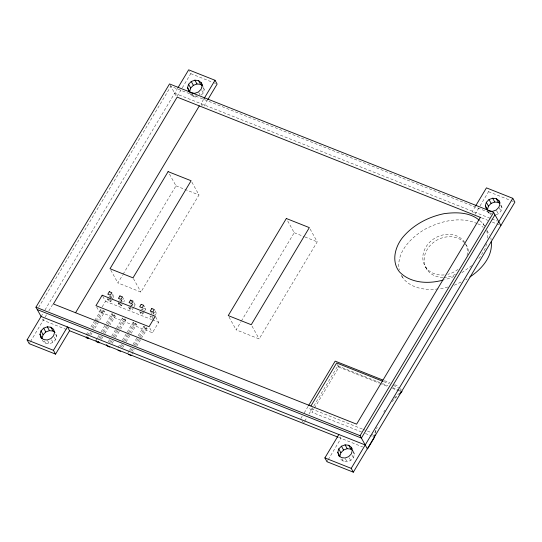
<?xml version="1.0" encoding="UTF-8"?>
<svg xmlns="http://www.w3.org/2000/svg" width="542" height="542" viewBox="0 0 542 542"><rect width="100%" height="100%" fill="white"/><g stroke="black" fill="none" stroke-linecap="round" stroke-linejoin="round"><path stroke-width="0.41" stroke-dasharray="2.71 2.03" d="M486.553 243.683L485.375 248.209L480.002 257.22L477.705 259.604M42.351 340.03L43.055 341.297L45.704 343.364L49.329 343.784L52.974 342.442L55.657 339.698L56.659 336.284L55.711 333.12M198.785 92.614L200.547 95.792L203.23 93.048L204.226 89.633L203.284 86.469M340.83 459.338L343.472 461.411L347.104 461.825L350.749 460.483L353.431 457.739L354.434 454.325L353.486 451.168M496.133 214.639L498.322 213.833L501.004 211.089L502 207.674L501.052 204.51M38.57 307.402L170.845 86.314L491.818 213.555M41.097 316.481L43.265 312.856M45 309.956L177.641 88.258M29.214 343.682L30.061 342.266M30.488 341.555L46.68 314.489M48.848 310.864L52.75 304.347M177.207 96.32L181.875 88.529M182.295 87.818L190.777 73.637L189.368 71.097M203.562 99.416L201.021 103.664L202.776 106.842M203.982 106.056L207.369 100.385M155.669 316.955L158.65 322.334L152.41 332.761L99.294 311.704L101.794 307.531M102.208 306.84L105.534 301.277L102.181 295.227M86.185 334.807L88.339 331.203M90.927 326.873L94.383 321.108M94.809 320.39L101.279 309.57L103.793 310.566L104.586 311.996L94.233 329.299M111.584 300.288L110.819 301.569L108.312 300.58L107.519 299.15L108.718 297.145M191.902 182.173L198.989 194.971L140.9 292.07L117.892 282.951L122.661 274.977M123.095 274.252L175.987 185.852L169.294 173.765M86.11 337.68L86.977 336.236M87.404 335.512L89.565 331.907M92.154 327.585L95.602 321.819M96.036 321.094L102.072 311L101.279 309.57M108.312 300.58L109.078 299.292M109.464 298.656L110.995 296.088M89.559 334.36L90.853 332.199M93.007 328.594L96.456 322.822M96.889 322.104L103.793 310.566M110.819 301.569L110.026 300.146L111.625 297.477L110.981 296.318M90.778 335.064L92.072 332.903M111.97 299.651L113.888 296.44L112.506 293.947M95.948 340.457L97.242 338.296M97.668 337.578L98.962 335.41M101.124 331.806L105.866 323.879M106.3 323.154L111.903 313.784L114.416 314.78L115.209 316.21L110.033 324.861M122.207 304.502L121.442 305.783L118.935 304.787L118.142 303.357L119.342 301.359M98.895 338.283L100.189 336.121M102.777 331.792L107.086 324.583M107.519 323.865L112.695 315.214L111.903 313.784M118.935 304.787L120.466 302.226M120.852 301.582L122.004 299.658L124.511 300.654L123.745 301.935M100.182 338.574L101.476 336.406M103.63 332.802L114.416 314.78M121.442 305.783L120.649 304.353L121.848 302.355M101.401 339.278L103.129 336.392M104.857 333.513L109.599 325.579M108.292 341.785L109.586 339.624M111.747 336.02L116.056 328.811M116.489 328.086L122.526 317.998L125.039 318.987L125.832 320.417L120.649 329.069M133.603 307.429L132.065 309.997L129.558 309.001L128.766 307.571L129.958 305.573M109.518 342.497L110.812 340.335M112.966 336.724L117.282 329.516M117.709 328.798L123.319 319.421L122.526 317.998M129.558 309.001L131.089 306.433M131.476 305.796L132.627 303.872L135.134 304.861L133.982 306.786M110.805 342.781L112.526 339.895M114.254 337.016L118.996 329.082M119.43 328.364L125.039 318.987M112.025 343.493L113.752 340.606M115.473 337.72L120.222 329.793M118.054 347.442L120.209 343.838M122.363 340.227L133.149 322.205L135.663 323.201L136.448 324.631L131.272 333.283M120.141 346.704L121.862 343.824M123.59 340.938L133.942 323.635L133.149 322.205M144.226 311.643L142.688 314.204L140.182 313.208L140.947 311.928M142.478 309.36L143.251 308.08M121.422 346.995L122.716 344.827M124.877 341.223L135.663 323.201M142.688 314.204L141.896 312.775L143.095 310.776M122.648 347.7L123.942 345.539M126.096 341.934L130.846 334.001M144.606 311L145.757 309.075L143.684 305.336M127.81 353.093L129.104 350.931M129.538 350.207L130.832 348.045M132.986 344.441L137.736 336.507M138.163 335.789L143.772 326.42L146.279 327.409L147.072 328.838L141.469 338.215M130.764 350.918L132.485 348.032M134.213 345.152L138.955 337.219M139.389 336.501L144.565 327.849L143.772 326.42M150.805 317.422L150.012 315.993L152.519 316.989L153.311 318.418L150.805 317.422L151.57 316.142M153.101 313.574L153.874 312.294L156.381 313.29L155.229 315.207M132.045 351.202L133.339 349.041M135.5 345.437L139.809 338.228M140.243 337.503L146.279 327.409M152.519 316.989L153.718 314.99M131.977 354.075L134.565 349.746M136.72 346.142L141.035 338.933M310.132 229.042L317.226 241.84L259.13 338.94L236.122 329.821L240.892 321.846M241.325 321.121L294.218 232.721L287.131 219.923M300.79 418.593L302.511 415.721M304.231 412.848L308.1 406.385M303.432 423.356L304.292 421.92M304.719 421.202L306.44 418.329M309.015 414.02L337.808 365.897L337.056 364.536M361.473 431.94L311.948 412.306L314.089 408.722M314.516 408.004L338.953 367.158L337.415 364.38M475.415 206.306L472.441 211.265L473.498 213.169M326.989 461.723L327.835 460.307M328.256 459.602L340.979 438.336L339.929 436.425M474.982 214.368L479.643 206.57M480.07 205.858L488.552 191.685L487.495 189.775M461.852 272.687L471.98 265.566M465.815 279.828L467.163 278.879M453.925 276.4L450.321 278.093L444.65 279.645M454.284 285.234L461.493 281.86M447.8 287.009L442.13 288.561L438.939 288.832M438.146 288.9C424.969 290.722 408.167 288.032 401.31 275.302M189.924 93.373L190.628 94.647L193.27 96.713L196.902 97.133L195.845 95.229M190.777 73.637L212.478 82.242M213.25 82.547L215.574 83.468M488.552 191.685L510.252 200.283M511.025 200.587L513.349 201.516M174.673 93.224L497.244 221.095M481.533 217.837L487.732 220.296M492.38 222.139L499.351 224.903M477.123 223.582C460.077 216.007 440.206 221.089 424.433 229.53C410.687 237.904 396.012 252.464 399.217 269.997M477.888 223.88L480.178 224.794L483.261 227.383M175.987 185.852L198.989 194.971M294.218 232.721L304.191 236.671M304.956 236.976L317.226 241.84M384.488 380.687L389.969 382.862M394.664 384.725L398.58 386.277M383.811 381.69L389.319 383.872M393.248 385.43L398.749 387.611M337.808 365.897L381.649 383.282M382.435 383.587L387.909 385.762M392.611 387.625L401.222 391.039M338.953 367.158L379.048 383.052M379.834 383.363L388.485 386.792M392.415 388.35L400.274 391.466M112.004 295.695L113.888 296.44M143.874 308.33L145.757 309.075M111.625 297.477L109.111 296.481L108.156 294.746M119.735 300.695L121.618 301.44M130.358 304.902L132.241 305.647M140.981 309.116L143.495 310.112L142.851 308.954M107.519 299.15L110.026 300.146M118.142 303.357L120.649 304.353M128.766 307.571L131.272 308.567L132.065 309.997M141.896 312.775L139.389 311.779L140.182 313.208M105.534 301.277L151.618 319.55M152.397 319.855L158.65 322.334M102.072 311L104.586 311.996M112.695 315.214L115.209 316.21M123.319 319.421L125.832 320.417M133.942 323.635L136.448 324.631M144.565 327.849L147.072 328.838M362.307 429.013L309.638 408.14L311.948 412.306M363.093 429.325L370.958 432.441M365.403 433.498L373.262 436.615M66.456 329.509L43.211 320.288L41.802 317.748M338.621 437.401L362.679 446.933M487.698 211.421L488.403 212.688L491.045 214.754L489.636 212.213M479.914 220.75L482.997 223.338L484.582 226.197M500.591 205.133L502 207.674M499.243 207.911L501.004 211.089M496.56 210.655L498.322 213.833M425.727 267.213L427.042 269.598M400.497 388.628L401.249 389.989M399.908 389.698L401.06 391.778M202.823 87.093L204.226 89.633M201.82 90.507L203.23 93.048M191.861 94.172L193.27 96.713M372.51 434.142L374.055 436.927M170.181 85.128L176.78 97.032M353.025 451.791L354.434 454.325M352.022 455.199L353.431 457.739M349.339 457.943L350.749 460.483M345.342 458.654L347.104 461.825M342.07 458.871L343.472 461.411M252.037 326.142L259.13 338.94M301.921 420.633L302.68 421.994M229.036 317.023L236.122 329.821M154.998 310.796L156.381 313.29M152.837 312.009L154.118 314.319L151.604 313.323L150.324 311.013M133.413 278.561L140.9 292.07M149.802 328.052L152.41 332.761M133.752 302.375L135.134 304.861M130.554 300.132L131.591 302.002M131.909 304.164L132.546 305.322M110.805 270.153L117.892 282.951M122.438 296.914L124.511 300.654M121.286 299.956L122.248 301.684M96.693 306.996L99.294 311.704M55.602 334.38L56.659 336.284M54.247 337.158L55.657 339.698M51.565 339.902L52.974 342.442M47.574 340.606L49.329 343.784M44.295 340.823L45.704 343.364M486.96 230.479L489.318 234.882M482.997 223.338L484.568 226.271M401.331 275.207L403.295 278.879M487.929 211.109L488.403 212.688M490.889 237.816L491.106 240.126M486.926 230.668L487.739 239.151M375.288 433.376A78.536 66.016 -29 0 1 377.144 427.211M392.117 401.656A78.536 66.016 -29 0 1 396.839 396.588M374.956 432.787A78.536 66.016 -29 0 1 376.134 428.668M383.763 412.056A78.536 66.016 -29 0 1 384.962 410.152M394.359 398.207A78.536 66.016 -29 0 1 400.477 392.293M465.409 243.582A23.123 19.437 -29 0 1 466.838 256.407M457.983 269.421A23.123 19.437 -29 0 1 447.875 274.299M444.135 274.93A23.123 19.437 -29 0 1 426.1 246.705A23.123 19.437 -29 0 1 464.528 242.145M465.849 244.523A23.123 19.437 -29 0 1 468.634 251.989M455.51 274.252A23.123 19.437 -29 0 1 443.79 277.416M442.956 277.423A23.123 19.437 -29 0 1 427.645 248.731A23.123 19.437 -29 0 1 464.975 243.365"/><path stroke-width="0.81" d="M40 334.326L40.996 330.911L43.678 328.167L47.323 326.826L50.955 327.246L53.597 329.312L54.546 332.476L53.543 335.884L50.86 338.628L47.222 339.976L43.59 339.556L40.948 337.49L40 334.326L42.107 338.133L43.109 334.726L45.792 331.975L49.437 330.634L53.069 331.054L55.047 332.605M189.219 92.106L187.566 87.675L188.569 84.261L191.251 81.517L194.896 80.175L198.528 80.589L201.17 82.662L202.579 85.202M202.62 85.954L200.635 84.403L197.01 83.983L193.365 85.324L190.682 88.068L189.68 91.483L187.566 87.675M339.421 456.798L337.774 452.367L338.77 448.952L341.453 446.208L345.098 444.867L348.73 445.287L351.372 447.353L352.076 448.627M352.822 450.646L350.843 449.094L347.212 448.674L343.567 450.023L340.884 452.766L339.881 456.174L337.774 452.367M488.274 210.431L486.289 208.88L485.341 205.716L486.343 202.302L489.026 199.558L492.671 198.216L496.296 198.636L498.945 200.703L500.002 202.606M499.731 203.48L498.41 202.444L494.778 202.024L491.14 203.372L488.457 206.116L487.454 209.524L485.341 205.716M365.22 444.968L41.097 316.481L35.948 307.192L169.524 83.935L493.647 212.423L500.903 225.519M55.562 354.129L53.448 350.315L67.445 326.928L69.559 330.735L55.562 354.129L29.214 343.682L27.1 339.875L41.097 316.481M178.061 87.553L188.663 69.83L215.011 80.277L217.125 84.085L207.796 99.681M75.568 312.748L199.327 105.9M203.988 98.705L215.011 80.277M308.527 405.667L335.166 361.135L382.923 380.071M310.918 405.985L336.643 362.991L383.025 381.378M475.835 205.594L486.438 187.871L512.786 198.318L514.9 202.125L353.337 472.17L326.989 461.723L324.875 457.915L338.872 434.521M480.368 217.315L356.616 424.156L53.407 303.96L177.159 97.12L480.754 217.532M367.327 448.776L360.071 435.68L493.647 212.423M494.961 214.801L361.392 438.065L37.269 309.577M353.337 472.17L351.223 468.363L512.786 198.318M367.632 448.803L374.38 437.516A78.536 66.016 -29 0 1 374.956 434.759M399.644 393.919A78.536 66.016 -29 0 1 401.392 392.374L402.001 391.351M469.867 276.982C481.486 269.354 492.929 256.454 491.255 241.671M443.031 280.085C428.404 284.184 410.382 283.385 399.332 271.732C391.283 261.488 394.935 247.348 402.333 237.85C412.835 225.052 428.065 216.929 444.162 213.656C455.985 212.085 469.785 212.03 479.297 220.235M488.931 210.946L492.563 211.366L496.208 210.025L498.891 207.274L499.893 203.867L498.945 200.703M35.948 307.192L360.071 435.68M69.559 330.735L337.835 437.089M86.11 337.68L88.624 338.675L87.831 337.246M109.87 347.097L107.357 346.101L106.564 344.671M117.98 350.308L120.493 351.304M128.603 354.522L131.117 355.518M27.1 339.875L53.448 350.315M324.875 457.915L351.223 468.363M188.514 90.832L191.157 92.906L194.788 93.326L198.433 91.977L201.116 89.234L202.119 85.826L201.17 82.662M338.716 455.531L341.365 457.597L344.99 458.017L348.635 456.676L351.318 453.932L352.32 450.517L351.372 447.353M496.296 198.636L498.41 202.444M492.671 198.216L494.778 202.024M489.026 199.558L491.14 203.372M486.343 202.302L488.457 206.116M401.06 391.778L401.392 392.374M198.528 80.589L200.635 84.403M194.896 80.175L197.01 83.983M191.251 81.517L193.365 85.324M188.569 84.261L190.682 88.068M374.055 436.927L374.38 437.516M348.73 445.287L350.843 449.094M345.098 444.867L347.212 448.674M341.453 446.208L343.567 450.023M338.77 448.952L340.884 452.766M98.454 341.453L99.247 342.883L96.733 341.887L95.948 340.457M50.955 327.246L53.069 331.054M47.323 326.826L49.437 330.634M43.678 328.167L45.792 331.975M40.996 330.911L43.109 334.726M40.948 337.49L41.653 338.757M168.108 171.631L110.012 268.737L133.014 277.85L191.109 180.75L168.108 171.631M102.181 295.227L95.948 305.654L149.057 326.711L155.297 316.284L102.181 295.227M109.308 291.711L107.831 294.171L110.344 295.166L111.815 292.7L109.308 291.711M119.931 295.918L118.454 298.385L120.968 299.374L122.438 296.914L119.931 295.918M130.554 300.132L129.077 302.592L131.591 303.588L133.061 301.128L130.554 300.132M141.177 304.34L139.7 306.806L142.214 307.802L143.684 305.336L141.177 304.34M151.801 308.554L150.324 311.013L152.837 312.009L154.307 309.55L151.801 308.554M286.339 218.501L228.243 315.6L251.244 324.719L309.34 227.62L286.339 218.501"/></g></svg>
